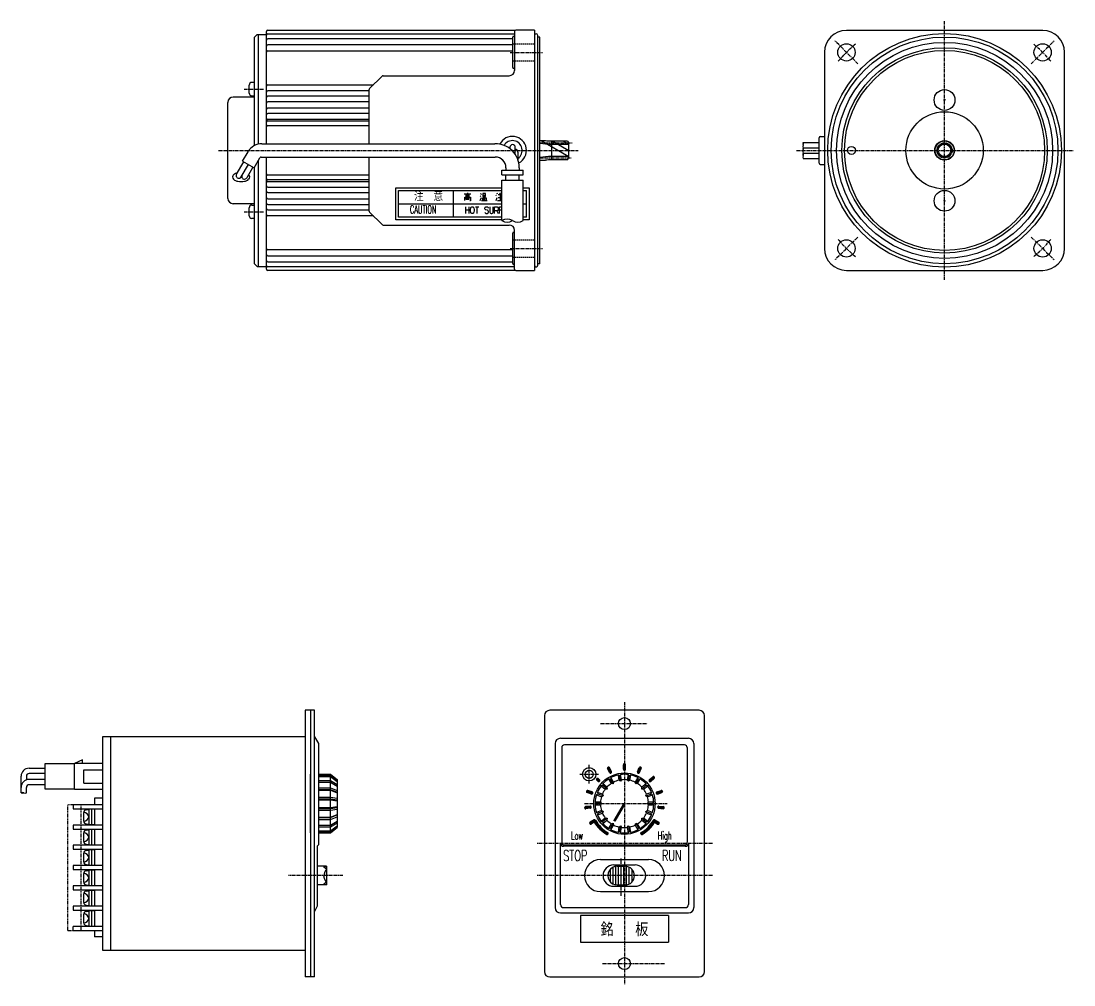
# Model space of a CAD drawing. Extents: x 10 to 626, y 10 to 505.
# Drawn here: x 230.9 to 625.6, y 144 to 505.5 of the extents above; entities that cross this region are included whole.
import ezdxf
from ezdxf.enums import TextEntityAlignment as Align

# ---------------------------------------------------------------- set-up
doc = ezdxf.new("R2010")
doc.units = 0
for name, pattern in [('CENTER', [2, 1.25, -0.25, 0.25, -0.25]), ('DASHED', [0.75, 0.5, -0.25]), ('PHANTOM', [2.5, 1.25, -0.25, 0.25, -0.25, 0.25, -0.25])]:
    doc.linetypes.add(name, pattern=pattern)
doc.layers.get('0').update_dxf_attribs({"linetype": 'CONTINUOUS'})
doc.layers.add('CENTER', color=1, linetype='CENTER')
doc.styles.get("Standard").update_dxf_attribs({"font": 'txt.shx', "bigfont": 'bigfont.shx'})

msp = doc.modelspace()

# ---------------------------------------------------------------- linework, layer by layer
at = {"color": 7, "linetype": 'CONTINUOUS'}
for p, q in [((322.92, 459.46), (322.92, 501.54)), ((323.42, 502.04), (416.28, 502.04)), ((415.92, 501.56), (415.92, 486.96)), ((423.42, 502.06), (416.42, 502.06)), ((423.42, 502.06), (423.42, 411.86)), ((613.91, 501.96), (540.31, 501.96)), ((319.42, 500.46), (318.42, 499.46)), ((318.42, 458.78), (318.42, 499.46)), ((319.42, 500.46), (322.92, 500.46)), ((319.92, 459.33), (319.92, 500.46)), ((323.42, 500.61), (415.92, 500.61)), ((415.22, 498.8), (323.42, 498.8)), ((415.22, 488.03), (415.22, 499.43)), ((415.92, 499.73), (415.52, 499.73)), ((424.62, 413.86), (424.62, 500.06)), ((425.42, 499.46), (424.62, 499.46)), ((425.42, 414.46), (425.42, 499.46)), ((415.22, 496.54), (323.42, 496.54)), ((323.42, 494.32), (415.22, 494.32)), ((532.11, 493.76), (532.11, 420.16)), ((622.11, 420.16), (622.11, 493.76)), ((415.92, 487.73), (415.52, 487.73)), ((318.42, 482.46), (317.42, 482.46)), ((323.42, 481.55), (363.01, 481.55)), ((366.28, 484.82), (361.57, 480.11)), ((366.63, 484.96), (413.92, 484.96)), ((316.42, 478.46), (316.42, 481.46)), ((361.42, 479.28), (323.42, 479.28)), ((361.42, 459.46), (361.42, 479.76)), ((308.42, 438.96), (308.42, 474.96)), ((318.42, 476.96), (310.42, 476.96)), ((317.42, 477.46), (318.42, 477.46)), ((361.42, 477.25), (323.42, 477.25)), ((361.42, 475.13), (323.42, 475.13)), ((361.42, 472.74), (323.42, 472.74)), ((361.42, 470.78), (323.42, 470.78)), ((323.42, 468.71), (361.42, 468.71)), ((323.42, 468.05), (361.42, 468.05)), ((323.42, 466.29), (361.42, 466.29)), ((530.61, 462.21), (532.11, 462.21)), ((321.2, 459.46), (408.58, 459.46)), ((414.17, 458.13), (414.17, 457.59)), ((416.17, 455.44), (416.17, 458.13)), ((425.42, 460.64), (427.52, 460.64)), ((429.72, 460.54), (435.72, 460.54)), ((429.72, 460.54), (429.72, 453.39)), ((435.72, 460.54), (435.72, 460.54)), ((435.72, 460.54), (436.22, 459.67)), ((436.22, 454.26), (436.22, 459.67)), ((524.11, 459.96), (530.11, 459.96)), ((524.11, 457.96), (530.11, 457.96)), ((530.11, 452.21), (530.11, 461.71)), ((313.97, 452.94), (316, 456.46)), ((318.3, 450.44), (320.48, 454.22)), ((320.91, 454.47), (408.67, 454.47)), ((322.92, 412.39), (322.92, 454.47)), ((361.42, 434.17), (361.42, 454.47)), ((417.17, 456.34), (417.17, 453.42)), ((435.72, 453.39), (436.22, 454.26)), ((524.11, 455.96), (530.11, 455.96)), ((524.11, 453.96), (530.11, 453.96)), ((311.68, 447.98), (314.4, 452.69)), ((313.41, 446.98), (316.13, 451.69)), ((313.97, 452.94), (318.3, 450.44)), ((317.86, 450.69), (315.54, 446.66)), ((318.42, 414.46), (318.42, 450.66)), ((319.92, 413.46), (319.92, 453.26)), ((412.67, 450.47), (412.67, 449.58)), ((417.67, 450.46), (417.67, 449.58)), ((425.42, 453.29), (427.52, 453.29)), ((435.72, 453.39), (429.72, 453.39)), ((530.61, 451.71), (532.11, 451.71)), ((361.42, 447.64), (323.42, 447.64)), ((411.17, 447.74), (411.17, 449.58)), ((411.17, 449.58), (419.17, 449.58)), ((411.17, 447.74), (419.17, 447.74)), ((412.67, 445.74), (412.67, 447.74)), ((417.67, 445.74), (417.67, 447.74)), ((419.17, 447.74), (419.17, 449.58)), ((361.42, 445.88), (323.42, 445.88)), ((361.42, 445.21), (323.42, 445.21)), ((323.42, 443.15), (361.42, 443.15)), ((371.42, 442.96), (411.17, 442.96)), ((371.42, 430.96), (371.42, 442.96)), ((411.17, 445.74), (419.17, 445.74)), ((411.17, 430.62), (411.17, 445.74)), ((419.17, 430.62), (419.17, 445.74)), ((419.17, 442.96), (421.42, 442.96)), ((421.42, 442.96), (421.42, 430.96)), ((323.42, 441.19), (361.42, 441.19)), ((323.42, 438.8), (361.42, 438.8)), ((372.42, 441.96), (411.17, 441.96)), ((372.42, 431.96), (372.42, 441.96)), ((419.17, 441.96), (420.42, 441.96)), ((420.42, 431.96), (420.42, 441.96)), ((318.42, 436.96), (310.42, 436.96)), ((316.42, 432.46), (316.42, 435.46)), ((317.42, 436.46), (318.42, 436.46)), ((323.42, 436.68), (361.42, 436.68)), ((323.42, 434.65), (361.42, 434.65)), ((318.42, 431.46), (317.42, 431.46)), ((363.01, 432.38), (323.42, 432.38)), ((361.57, 433.82), (366.28, 429.11)), ((411.17, 430.96), (371.42, 430.96)), ((411.17, 431.96), (372.42, 431.96)), ((420.42, 431.96), (419.17, 431.96)), ((421.42, 430.96), (419.17, 430.96)), ((366.63, 428.96), (413.92, 428.96)), ((415.92, 412.36), (415.92, 426.96)), ((415.22, 414.5), (415.22, 425.9)), ((415.92, 426.2), (415.52, 426.2)), ((415.22, 419.61), (323.42, 419.61)), ((318.42, 414.46), (319.42, 413.46)), ((323.42, 417.39), (415.22, 417.39)), ((323.42, 415.13), (415.22, 415.13)), ((425.42, 414.46), (424.62, 414.46)), ((319.42, 413.46), (322.92, 413.46)), ((415.92, 413.32), (323.42, 413.32)), ((416.28, 411.89), (323.42, 411.89)), ((415.92, 414.2), (415.52, 414.2)), ((416.42, 411.86), (423.42, 411.86)), ((540.31, 411.96), (613.91, 411.96)), ((337.42, 246.96), (337.42, 146.96)), ((340.92, 246.96), (337.42, 246.96)), ((339.42, 246.96), (339.42, 146.96)), ((340.92, 146.96), (340.92, 246.96)), ((427.11, 244.96), (427.11, 148.96)), ((485.11, 246.96), (429.11, 246.96)), ((487.11, 148.96), (487.11, 244.96)), ((261.42, 236.96), (261.42, 156.96)), ((337.42, 236.96), (261.42, 236.96)), ((264.42, 236.96), (264.42, 156.96)), ((340.92, 236.96), (342.42, 234.46)), ((342.42, 234.46), (342.42, 196.46)), ((431.11, 234.46), (431.11, 172.96)), ((433.11, 236.46), (481.11, 236.46)), ((433.61, 232.96), (433.61, 197.46)), ((479.61, 233.96), (434.61, 233.96)), ((480.61, 232.96), (480.61, 197.46)), ((483.11, 234.46), (483.11, 172.96)), ((233.92, 225.26), (239.92, 225.26)), ((239.92, 217.36), (239.92, 226.96)), ((239.92, 226.96), (250.92, 226.96)), ((253.92, 228.36), (250.92, 226.96)), ((250.92, 217.36), (250.92, 226.96)), ((261.42, 226.96), (250.92, 226.96)), ((253.92, 226.96), (253.92, 228.36)), ((450.78, 225.21), (451.26, 225.69)), ((451.49, 223.59), (450.8, 225.14)), ((450.91, 224.91), (451.51, 225.51)), ((451.04, 224.61), (451.64, 225.22)), ((452.23, 223.91), (451.53, 225.47)), ((456.71, 226.63), (457.35, 226.88)), ((456.71, 226.31), (457.51, 226.62)), ((456.71, 224.86), (456.71, 226.56)), ((456.71, 225.99), (457.51, 226.3)), ((456.71, 225.67), (457.51, 225.98)), ((456.71, 225.35), (457.51, 225.65)), ((456.71, 225.03), (457.51, 225.33)), ((456.74, 224.72), (457.51, 225.01)), ((457.51, 224.86), (457.51, 226.56)), ((461.99, 223.91), (462.68, 225.47)), ((462.58, 225.23), (463.43, 225.19)), ((462.71, 225.53), (463.4, 225.49)), ((462.72, 223.59), (463.41, 225.14)), ((230.92, 215.97), (230.92, 222.26)), ((232.92, 222.26), (232.92, 220.89)), ((239.92, 223.26), (233.92, 223.26)), ((239.92, 221.06), (233.92, 221.06)), ((254.42, 219.66), (254.42, 224.66)), ((254.42, 224.66), (261.42, 224.66)), ((339.42, 200.96), (339.42, 222.96)), ((342.42, 222.96), (346.92, 222.96)), ((342.42, 222.46), (346.92, 222.46)), ((342.42, 222.12), (346.92, 222.12)), ((346.92, 200.96), (346.92, 222.96)), ((346.92, 222.96), (349.42, 220.96)), ((346.92, 222.46), (349.42, 220.58)), ((346.92, 222.12), (349.42, 220.24)), ((446.6, 221.04), (447.02, 221.46)), ((446.74, 220.76), (447.31, 221.32)), ((446.97, 220.56), (447.53, 221.12)), ((447.27, 221.36), (447.79, 220.89)), ((451.17, 224.32), (451.77, 224.93)), ((451.86, 221.06), (451.18, 221.23)), ((451.18, 221.23), (452.18, 219.5)), ((451.3, 224.03), (451.9, 224.63)), ((451.43, 223.73), (452.04, 224.34)), ((451.58, 223.46), (452.17, 224.05)), ((452.05, 221.73), (451.86, 221.06)), ((452.86, 219.33), (451.86, 221.06)), ((451.9, 223.35), (452.26, 223.71)), ((453.05, 220), (452.05, 221.73)), ((455.28, 222.31), (454.71, 222.7)), ((454.71, 222.7), (455.05, 220.73)), ((455.69, 222.87), (455.28, 222.31)), ((455.63, 220.34), (455.28, 222.31)), ((456.04, 220.9), (455.69, 222.87)), ((456.98, 224.49), (457.45, 224.67)), ((458.52, 222.87), (458.17, 220.9)), ((458.93, 222.31), (458.52, 222.87)), ((458.58, 220.34), (458.93, 222.31)), ((459.51, 222.7), (458.93, 222.31)), ((459.16, 220.73), (459.51, 222.7)), ((462.17, 221.73), (461.17, 220)), ((461.36, 219.33), (462.36, 221.06)), ((461.95, 223.76), (462.78, 223.72)), ((462.03, 219.5), (463.03, 221.23)), ((462.05, 224.06), (462.91, 224.01)), ((462.08, 223.46), (462.59, 223.43)), ((462.36, 221.06), (462.17, 221.73)), ((462.18, 224.35), (463.04, 224.31)), ((462.31, 224.65), (463.17, 224.6)), ((463.03, 221.23), (462.36, 221.06)), ((462.45, 224.94), (463.3, 224.89)), ((466.43, 220.89), (467.69, 222.03)), ((466.78, 221.22), (467.55, 220.83)), ((466.96, 220.3), (468.22, 221.44)), ((467.02, 221.43), (467.79, 221.04)), ((467.26, 221.65), (468.02, 221.26)), ((467.5, 221.86), (468.26, 221.47)), ((467.75, 222.07), (468.36, 221.76)), ((232.92, 215.97), (232.92, 218.06)), ((239.92, 219.06), (233.92, 219.06)), ((250.92, 217.36), (239.92, 217.36)), ((250.92, 217.36), (261.42, 217.36)), ((254.42, 219.66), (261.42, 219.66)), ((342.42, 220.7), (346.92, 220.7)), ((342.42, 220.06), (346.92, 220.06)), ((342.42, 217.89), (346.92, 217.89)), ((342.42, 217.21), (346.92, 217.21)), ((346.92, 220.7), (349.42, 219.17)), ((346.92, 220.06), (349.42, 218.53)), ((346.92, 217.89), (349.42, 216.89)), ((346.92, 217.21), (349.42, 216.21)), ((349.42, 220.96), (349.42, 202.96)), ((446.73, 220.77), (447.25, 220.3)), ((447.19, 220.36), (447.76, 220.92)), ((447.46, 220.2), (447.91, 220.66)), ((449.06, 218.71), (448.37, 218.65)), ((448.37, 218.65), (449.9, 217.36)), ((450.54, 218.12), (449.01, 219.41)), ((449.01, 219.41), (449.06, 218.71)), ((450.6, 217.43), (449.06, 218.71)), ((450.6, 217.43), (449.9, 217.36)), ((450.54, 218.12), (450.6, 217.43)), ((452.86, 219.33), (452.18, 219.5)), ((453.05, 220), (452.86, 219.33)), ((455.63, 220.34), (455.05, 220.73)), ((456.04, 220.9), (455.63, 220.34)), ((458.58, 220.34), (458.17, 220.9)), ((459.16, 220.73), (458.58, 220.34)), ((461.36, 219.33), (461.17, 220)), ((462.03, 219.5), (461.36, 219.33)), ((463.62, 217.43), (465.15, 218.71)), ((463.62, 217.43), (463.67, 218.12)), ((464.31, 217.36), (463.62, 217.43)), ((465.2, 219.41), (463.67, 218.12)), ((464.31, 217.36), (465.85, 218.65)), ((465.15, 218.71), (465.2, 219.41)), ((465.85, 218.65), (465.15, 218.71)), ((466.33, 220.77), (467.07, 220.4)), ((466.33, 220.44), (466.78, 220.21)), ((466.54, 221), (467.31, 220.61)), ((261.42, 213.96), (258.42, 213.96)), ((258.42, 213.96), (258.42, 211.57)), ((342.42, 217.03), (346.92, 217.03)), ((342.42, 214.37), (346.92, 214.37)), ((342.42, 213.79), (346.92, 213.79)), ((342.42, 213.38), (346.92, 213.38)), ((346.92, 217.03), (349.42, 216.02)), ((346.92, 214.37), (349.42, 214.02)), ((346.92, 213.79), (349.42, 213.44)), ((346.92, 213.38), (349.42, 213.03)), ((443.03, 216.12), (443, 216.81)), ((444.71, 215.57), (443.1, 216.1)), ((443.34, 216.02), (443.29, 216.87)), ((444.96, 216.33), (443.35, 216.86)), ((443.65, 215.92), (443.6, 216.77)), ((443.95, 215.82), (443.91, 216.67)), ((444.26, 215.72), (444.21, 216.58)), ((444.56, 215.62), (444.52, 216.48)), ((444.87, 215.55), (444.82, 216.38)), ((445.16, 215.71), (445.13, 216.22)), ((447.24, 215.56), (446.61, 215.25)), ((446.61, 215.25), (448.49, 214.57)), ((448.83, 215.51), (446.95, 216.19)), ((446.95, 216.19), (447.24, 215.56)), ((449.12, 214.87), (447.24, 215.56)), ((449.12, 214.87), (448.49, 214.57)), ((448.83, 215.51), (449.12, 214.87)), ((465.09, 214.87), (466.97, 215.56)), ((465.09, 214.87), (465.38, 215.51)), ((465.72, 214.57), (465.09, 214.87)), ((467.26, 216.19), (465.38, 215.51)), ((465.72, 214.57), (467.6, 215.25)), ((466.97, 215.56), (467.26, 216.19)), ((467.6, 215.25), (466.97, 215.56)), ((468.98, 215.96), (469.3, 215.56)), ((469.12, 216.26), (469.64, 215.62)), ((469.25, 216.33), (470.87, 216.86)), ((469.4, 216.38), (469.94, 215.72)), ((469.5, 215.57), (471.12, 216.1)), ((469.71, 216.48), (470.25, 215.81)), ((470.02, 216.58), (470.55, 215.91)), ((470.32, 216.68), (470.86, 216.01)), ((470.63, 216.78), (471.17, 216.11)), ((470.94, 216.87), (471.37, 216.34)), ((250.42, 211.57), (250.42, 210.07)), ((261.42, 211.57), (250.42, 211.57)), ((250.42, 210.07), (261.42, 210.07)), ((255.34, 209.67), (256.42, 209.76)), ((258.42, 209.87), (256.42, 209.87)), ((256.42, 204.15), (256.42, 209.87)), ((257.42, 204.15), (257.42, 209.87)), ((258.42, 210.07), (258.42, 203.95)), ((342.42, 210.55), (346.92, 210.55)), ((342.42, 210.14), (346.92, 210.14)), ((342.42, 209.56), (346.92, 209.56)), ((346.92, 210.55), (349.42, 210.9)), ((346.92, 210.14), (349.42, 210.49)), ((346.92, 209.56), (349.42, 209.91)), ((442.56, 210.04), (442.25, 210.65)), ((442.88, 210.07), (442.49, 210.83)), ((444.24, 211.01), (442.54, 210.84)), ((444.32, 210.22), (442.63, 210.04)), ((443.2, 210.1), (442.81, 210.86)), ((443.52, 210.13), (443.13, 210.9)), ((443.84, 210.17), (443.45, 210.93)), ((444.16, 210.2), (443.77, 210.97)), ((444.47, 210.26), (444.09, 211)), ((444.67, 210.53), (444.44, 210.98)), ((448.12, 212.46), (446.12, 212.46)), ((446.12, 212.46), (446.61, 211.96)), ((446.61, 211.96), (446.12, 211.46)), ((446.12, 211.46), (448.12, 211.46)), ((448.61, 211.96), (446.61, 211.96)), ((448.49, 209.36), (446.61, 208.68)), ((448.12, 212.46), (448.61, 211.96)), ((448.61, 211.96), (448.12, 211.46)), ((448.49, 209.36), (449.12, 209.06)), ((456.64, 211.66), (453.14, 205.59)), ((453.57, 205.34), (457.07, 211.41)), ((457.07, 211.41), (456.64, 211.66)), ((465.09, 209.06), (465.72, 209.36)), ((465.61, 211.96), (466.09, 212.46)), ((465.61, 211.96), (467.61, 211.96)), ((466.09, 211.46), (465.61, 211.96)), ((467.6, 208.68), (465.72, 209.36)), ((468.1, 212.46), (466.09, 212.46)), ((466.09, 211.46), (468.1, 211.46)), ((467.61, 211.96), (468.1, 212.46)), ((468.1, 211.46), (467.61, 211.96)), ((469.57, 210.78), (469.71, 210.29)), ((469.83, 211), (470.04, 210.2)), ((469.89, 210.22), (471.59, 210.04)), ((469.98, 211.01), (471.67, 210.84)), ((470.14, 211), (470.36, 210.17)), ((470.46, 210.96), (470.68, 210.14)), ((470.78, 210.93), (471, 210.1)), ((471.1, 210.9), (471.32, 210.07)), ((471.42, 210.86), (471.64, 210.04)), ((471.74, 210.82), (471.91, 210.16)), ((254.42, 205.36), (254.42, 208.67)), ((342.42, 206.9), (346.92, 206.9)), ((342.42, 206.71), (346.92, 206.71)), ((342.42, 206.04), (346.92, 206.04)), ((346.92, 206.9), (349.42, 207.9)), ((346.92, 206.71), (349.42, 207.71)), ((346.92, 206.04), (349.42, 207.04)), ((346.92, 203.87), (349.42, 205.4)), ((444.14, 204.43), (445.34, 205.63)), ((445.74, 205.86), (444.26, 205.01)), ((444.4, 204.27), (446.03, 205.9)), ((445.16, 204.61), (446.28, 205.72)), ((445.86, 204.88), (446.44, 205.46)), ((446.61, 208.68), (447.24, 208.37)), ((446.95, 207.74), (448.83, 208.42)), ((447.24, 208.37), (446.95, 207.74)), ((449.12, 209.06), (447.24, 208.37)), ((449.9, 206.57), (448.37, 205.28)), ((448.37, 205.28), (449.06, 205.22)), ((449.12, 209.06), (448.83, 208.42)), ((449.01, 204.52), (450.54, 205.81)), ((450.6, 206.5), (449.06, 205.22)), ((449.9, 206.57), (450.6, 206.5)), ((450.6, 206.5), (450.54, 205.81)), ((453.57, 205.34), (453.14, 205.59)), ((463.62, 206.5), (464.31, 206.57)), ((463.62, 206.5), (465.15, 205.22)), ((463.67, 205.81), (463.62, 206.5)), ((463.67, 205.81), (465.2, 204.52)), ((465.85, 205.28), (464.31, 206.57)), ((465.09, 209.06), (466.97, 208.37)), ((465.38, 208.42), (465.09, 209.06)), ((465.15, 205.22), (465.85, 205.28)), ((465.38, 208.42), (467.26, 207.74)), ((466.97, 208.37), (467.6, 208.68)), ((467.26, 207.74), (466.97, 208.37)), ((468.36, 204.88), (467.78, 205.46)), ((469.05, 204.61), (467.94, 205.72)), ((469.81, 204.27), (468.18, 205.9)), ((468.48, 205.86), (469.95, 205.01)), ((470.08, 204.43), (468.87, 205.63)), ((261.42, 203.95), (250.42, 203.95)), ((250.42, 203.95), (250.42, 202.45)), ((250.42, 202.45), (261.42, 202.45)), ((255.34, 204.36), (256.42, 204.26)), ((255.34, 202.05), (256.42, 202.14)), ((256.42, 204.15), (258.42, 204.15)), ((258.42, 202.25), (256.42, 202.25)), ((256.42, 196.53), (256.42, 202.25)), ((257.42, 196.53), (257.42, 202.25)), ((258.42, 202.45), (258.42, 196.33)), ((342.42, 203.87), (346.92, 203.87)), ((342.42, 203.23), (346.92, 203.23)), ((342.42, 201.81), (346.92, 201.81)), ((342.42, 201.47), (346.92, 201.47)), ((346.92, 203.23), (349.42, 204.76)), ((346.92, 201.81), (349.42, 203.69)), ((346.92, 201.47), (349.42, 203.35)), ((346.92, 200.96), (349.42, 202.96)), ((444.09, 204.81), (444.34, 205.05)), ((445.79, 204.97), (444.66, 204.32)), ((446.02, 204.62), (446.6, 205.2)), ((446.19, 204.36), (446.77, 204.94)), ((446.37, 204.12), (446.94, 204.69)), ((446.55, 203.87), (447.12, 204.45)), ((446.74, 203.64), (447.31, 204.21)), ((446.93, 203.4), (447.5, 203.97)), ((447.13, 203.18), (447.69, 203.74)), ((447.33, 202.95), (447.89, 203.52)), ((447.53, 202.73), (448.1, 203.3)), ((447.74, 202.52), (448.31, 203.09)), ((447.96, 202.31), (448.52, 202.88)), ((448.18, 202.11), (448.75, 202.67)), ((448.4, 201.91), (448.97, 202.48)), ((448.63, 201.71), (449.2, 202.28)), ((448.87, 201.52), (449.44, 202.09)), ((449.06, 205.22), (449.01, 204.52)), ((449.11, 201.34), (449.68, 201.91)), ((449.35, 201.16), (449.93, 201.73)), ((449.6, 200.99), (450.18, 201.56)), ((449.86, 200.82), (450.44, 201.39)), ((452.18, 204.43), (451.18, 202.7)), ((451.18, 202.7), (451.86, 202.87)), ((452.86, 204.6), (451.86, 202.87)), ((451.86, 202.87), (452.05, 202.2)), ((452.05, 202.2), (453.05, 203.93)), ((452.18, 204.43), (452.86, 204.6)), ((452.86, 204.6), (453.05, 203.93)), ((455.05, 203.2), (454.71, 201.23)), ((454.71, 201.23), (455.28, 201.62)), ((455.05, 203.2), (455.63, 203.59)), ((455.63, 203.59), (455.28, 201.62)), ((455.28, 201.62), (455.69, 201.06)), ((455.63, 203.59), (456.04, 203.03)), ((455.69, 201.06), (456.04, 203.03)), ((458.17, 203.03), (458.58, 203.59)), ((458.17, 203.03), (458.52, 201.06)), ((458.52, 201.06), (458.93, 201.62)), ((458.58, 203.59), (458.93, 201.62)), ((458.58, 203.59), (459.16, 203.2)), ((458.93, 201.62), (459.51, 201.23)), ((459.51, 201.23), (459.16, 203.2)), ((461.17, 203.93), (461.36, 204.6)), ((461.17, 203.93), (462.17, 202.2)), ((461.36, 204.6), (462.36, 202.87)), ((461.36, 204.6), (462.03, 204.43)), ((463.03, 202.7), (462.03, 204.43)), ((462.17, 202.2), (462.36, 202.87)), ((462.36, 202.87), (463.03, 202.7)), ((464.36, 200.82), (463.78, 201.39)), ((464.61, 200.99), (464.04, 201.56)), ((464.86, 201.16), (464.29, 201.73)), ((465.11, 201.34), (464.53, 201.91)), ((465.34, 201.52), (464.77, 202.09)), ((465.58, 201.71), (465.01, 202.28)), ((465.2, 204.52), (465.15, 205.22)), ((465.81, 201.91), (465.24, 202.48)), ((466.03, 202.11), (465.47, 202.67)), ((466.25, 202.31), (465.69, 202.88)), ((466.47, 202.52), (465.9, 203.09)), ((466.68, 202.73), (466.11, 203.3)), ((466.89, 202.95), (466.32, 203.52)), ((467.09, 203.18), (466.52, 203.74)), ((467.28, 203.4), (466.72, 203.97)), ((467.48, 203.64), (466.91, 204.21)), ((467.66, 203.87), (467.09, 204.45)), ((467.84, 204.12), (467.27, 204.69)), ((468.02, 204.36), (467.44, 204.94)), ((468.19, 204.62), (467.61, 205.2)), ((468.42, 204.97), (469.55, 204.32)), ((470.12, 204.81), (469.88, 205.05)), ((254.42, 197.74), (254.42, 201.05)), ((261.42, 198.96), (261.42, 196.96)), ((342.42, 200.96), (346.92, 200.96)), ((450.12, 200.65), (450.7, 201.23)), ((450.38, 200.49), (450.95, 201.06)), ((450.71, 200.4), (451.05, 200.74)), ((463.5, 200.4), (463.16, 200.74)), ((463.83, 200.49), (463.26, 201.06)), ((464.1, 200.65), (463.51, 201.23)), ((261.42, 196.33), (250.42, 196.33)), ((250.42, 196.33), (250.42, 194.83)), ((250.42, 194.83), (261.42, 194.83)), ((254.42, 190.12), (254.42, 193.43)), ((255.34, 196.74), (256.42, 196.65)), ((255.34, 194.43), (256.42, 194.52)), ((256.42, 196.53), (258.42, 196.53)), ((258.42, 194.63), (256.42, 194.63)), ((256.42, 188.91), (256.42, 194.63)), ((257.42, 188.91), (257.42, 194.63)), ((258.42, 194.83), (258.42, 188.71)), ((342.42, 196.46), (341.92, 195.96)), ((341.92, 195.96), (341.92, 173.46)), ((433.11, 174.17), (433.11, 197.16)), ((479.91, 195.96), (434.31, 195.96)), ((434.61, 196.46), (479.61, 196.46)), ((481.11, 197.16), (481.11, 174.16)), ((448.11, 190.96), (466.11, 190.96)), ((261.42, 188.71), (250.42, 188.71)), ((250.42, 188.71), (250.42, 187.21)), ((250.42, 187.21), (261.42, 187.21)), ((254.42, 182.5), (254.42, 185.81)), ((255.34, 189.12), (256.42, 189.02)), ((255.34, 186.81), (256.42, 186.9)), ((256.42, 188.91), (258.42, 188.91)), ((258.42, 187.01), (256.42, 187.01)), ((256.42, 181.29), (256.42, 187.01)), ((257.42, 181.29), (257.42, 187.01)), ((258.42, 187.21), (258.42, 181.09)), ((345.42, 188.46), (341.92, 188.46)), ((344.42, 188.13), (345.42, 188.46)), ((345.42, 187.41), (344.42, 188.13)), ((345.42, 188.46), (345.42, 181.46)), ((451.86, 182.52), (451.86, 187.41)), ((452.86, 181.8), (452.86, 188.13)), ((453.11, 188.96), (461.11, 188.96)), ((453.86, 181.5), (453.86, 188.43)), ((454.36, 188.46), (457.36, 188.46)), ((454.86, 181.46), (454.86, 188.46)), ((455.86, 181.46), (455.86, 188.46)), ((456.86, 181.46), (456.86, 188.46)), ((457.86, 181.5), (457.86, 188.43)), ((458.86, 181.8), (458.86, 188.13)), ((459.86, 187.41), (459.86, 182.52)), ((345.42, 182.52), (344.42, 181.8)), ((344.42, 181.8), (345.42, 181.46)), ((261.42, 181.09), (250.42, 181.09)), ((250.42, 181.09), (250.42, 179.59)), ((250.42, 179.59), (261.42, 179.59)), ((254.42, 174.88), (254.42, 178.19)), ((255.34, 181.5), (256.42, 181.4)), ((255.34, 179.19), (256.42, 179.28)), ((256.42, 181.29), (258.42, 181.29)), ((258.42, 179.4), (256.42, 179.4)), ((256.42, 173.67), (256.42, 179.4)), ((257.42, 173.67), (257.42, 179.4)), ((258.42, 179.59), (258.42, 173.47)), ((345.42, 181.46), (341.92, 181.46)), ((448.11, 178.96), (466.11, 178.96)), ((453.11, 180.96), (461.11, 180.96)), ((454.36, 181.46), (457.36, 181.46)), ((255.34, 173.88), (256.42, 173.78)), ((256.42, 173.67), (258.42, 173.67)), ((250.42, 173.47), (250.42, 171.97)), ((261.42, 173.47), (250.42, 173.47)), ((250.42, 171.97), (261.42, 171.97)), ((254.42, 167.26), (254.42, 170.57)), ((255.34, 171.57), (256.42, 171.66)), ((258.42, 171.77), (256.42, 171.77)), ((256.42, 166.05), (256.42, 171.77)), ((257.42, 166.05), (257.42, 171.77)), ((258.42, 171.97), (258.42, 165.85)), ((341.92, 173.46), (340.92, 171.46)), ((433.11, 170.96), (481.11, 170.96)), ((434.31, 172.96), (479.91, 172.96)), ((440.61, 169.96), (440.61, 159.96)), ((473.61, 169.96), (440.61, 169.96)), ((473.61, 169.96), (473.61, 159.96)), ((250.42, 164.35), (250.42, 165.85)), ((261.42, 165.85), (250.42, 165.85)), ((255.34, 166.26), (256.42, 166.17)), ((256.42, 166.05), (258.42, 166.05)), ((250.42, 164.35), (261.42, 164.35)), ((258.42, 164.35), (258.42, 161.96)), ((261.42, 161.96), (258.42, 161.96)), ((440.61, 159.96), (473.61, 159.96)), ((261.42, 156.96), (337.42, 156.96)), ((340.92, 146.96), (337.42, 146.96)), ((429.11, 146.96), (485.11, 146.96))]:
    msp.add_line(p, q, dxfattribs=at)
at = {"color": 3, "linetype": 'DASHED'}
for p, q in [((415.22, 496.98), (423.42, 496.98)), ((415.22, 490.49), (423.42, 490.49)), ((415.22, 423.45), (423.42, 423.45)), ((415.22, 416.95), (423.42, 416.95))]:
    msp.add_line(p, q, dxfattribs=at)
at = {"color": 3, "linetype": 'CONTINUOUS'}
for p, q in [((425.86, 460.64), (436.22, 454.66)), ((429.72, 459.3), (436.22, 459.3)), ((430.03, 460.54), (436.22, 456.96)), ((434.03, 460.54), (436.22, 459.27)), ((436.22, 454.63), (429.72, 454.63)), ((392.92, 441.96), (392.92, 441.76)), ((392.92, 441.76), (392.92, 431.96)), ((397.05, 440.65), (398.3, 440.65)), ((397.22, 438.11), (397.22, 439.43)), ((397.22, 439.43), (399.38, 439.43)), ((397.72, 439.71), (397.72, 440.27)), ((397.72, 440.27), (398.8, 440.27)), ((398.8, 439.71), (397.72, 439.71)), ((397.8, 438.58), (397.8, 439.05)), ((397.8, 439.05), (398.72, 439.05)), ((398.72, 438.58), (397.8, 438.58)), ((398.3, 441.02), (398.3, 440.65)), ((398.3, 440.65), (399.55, 440.65)), ((398.72, 439.05), (398.72, 438.58)), ((398.8, 440.27), (398.8, 439.71)), ((399.38, 439.43), (399.38, 438.02)), ((403.3, 439.61), (402.97, 439.9)), ((403.05, 438.11), (403.47, 439.24)), ((403.47, 440.46), (403.13, 440.74)), ((403.55, 438.11), (403.97, 438.11)), ((403.97, 438.11), (403.97, 439.15)), ((403.97, 439.15), (404.38, 439.15)), ((403.97, 438.11), (404.38, 438.11)), ((404.05, 440.74), (404.05, 440.18)), ((405.05, 440.74), (404.05, 440.74)), ((404.05, 440.18), (405.05, 440.18)), ((404.05, 440.18), (404.05, 439.61)), ((404.05, 439.61), (405.05, 439.61)), ((404.38, 439.15), (404.38, 438.11)), ((404.38, 439.15), (405.22, 439.15)), ((404.38, 438.11), (405.63, 438.11)), ((404.8, 438.11), (404.8, 439.15)), ((405.05, 440.18), (405.05, 440.74)), ((405.05, 439.61), (405.05, 440.18)), ((405.22, 439.15), (405.22, 438.11)), ((409.13, 439.9), (408.97, 440.18)), ((409.05, 438.21), (409.38, 439.33)), ((409.22, 441.02), (409.38, 440.65)), ((409.55, 438.21), (410.47, 438.21)), ((410.47, 440.27), (409.72, 440.27)), ((409.8, 439.24), (411.17, 439.24)), ((410.22, 441.02), (410.63, 440.46)), ((410.47, 440.27), (410.47, 438.21)), ((411.17, 440.27), (410.47, 440.27)), ((410.47, 438.21), (411.17, 438.21)), ((372.42, 436.96), (411.17, 436.96)), ((397.62, 434.62), (397.62, 435.75)), ((397.62, 433.31), (397.62, 434.62)), ((397.62, 434.62), (398.92, 434.62)), ((398.92, 434.62), (398.92, 435.75)), ((398.92, 433.31), (398.92, 434.62)), ((399.38, 438.02), (399.13, 438.02)), ((399.42, 434.81), (399.47, 435.28)), ((399.42, 434.25), (399.42, 434.81)), ((399.47, 433.78), (399.42, 434.25)), ((399.47, 435.28), (399.57, 435.56)), ((399.57, 435.56), (399.67, 435.65)), ((399.67, 435.65), (399.92, 435.75)), ((399.92, 435.75), (400.22, 435.75)), ((400.22, 435.75), (400.47, 435.65)), ((400.47, 435.65), (400.57, 435.56)), ((400.57, 435.56), (400.67, 435.28)), ((400.67, 435.28), (400.72, 434.81)), ((400.72, 434.25), (400.67, 433.78)), ((400.72, 434.81), (400.72, 434.25)), ((401.22, 435.75), (401.87, 435.75)), ((401.87, 433.31), (401.87, 435.75)), ((401.87, 435.75), (402.52, 435.75)), ((404.82, 435.28), (404.87, 435.56)), ((404.82, 435.09), (404.82, 435.28)), ((404.87, 434.81), (404.82, 435.09)), ((404.87, 435.56), (404.92, 435.65)), ((404.97, 434.72), (404.87, 434.81)), ((404.92, 435.65), (405.17, 435.75)), ((405.17, 434.62), (404.97, 434.72)), ((405.17, 435.75), (405.72, 435.75)), ((405.77, 434.53), (405.17, 434.62)), ((405.72, 435.75), (405.92, 435.65)), ((405.97, 434.43), (405.77, 434.53)), ((405.92, 435.65), (406.02, 435.56)), ((406.07, 434.34), (405.97, 434.43)), ((406.02, 435.56), (406.07, 435.28)), ((406.12, 434.06), (406.07, 434.34)), ((406.62, 435.75), (406.62, 434.25)), ((406.62, 434.25), (406.67, 433.78)), ((407.87, 433.78), (407.92, 434.25)), ((407.92, 434.25), (407.92, 435.75)), ((408.42, 433.31), (408.42, 435.75)), ((408.42, 435.75), (409.42, 435.75)), ((409.27, 434.34), (408.42, 434.34)), ((409.42, 434.34), (409.27, 434.34)), ((409.27, 434.34), (409.72, 433.31)), ((409.42, 435.75), (409.62, 435.65)), ((409.62, 434.43), (409.42, 434.34)), ((409.62, 435.65), (409.67, 435.56)), ((409.67, 434.53), (409.62, 434.43)), ((409.67, 435.56), (409.72, 435.28)), ((409.72, 434.81), (409.67, 434.53)), ((409.72, 435.28), (409.72, 434.81)), ((410.22, 435.75), (411.17, 435.75)), ((410.22, 434.62), (410.22, 435.75)), ((410.22, 433.31), (410.22, 434.62)), ((410.22, 434.62), (411.17, 434.62)), ((419.17, 436.96), (420.42, 436.96)), ((399.57, 433.5), (399.47, 433.78)), ((399.67, 433.4), (399.57, 433.5)), ((399.92, 433.31), (399.67, 433.4)), ((400.22, 433.31), (399.92, 433.31)), ((400.47, 433.4), (400.22, 433.31)), ((400.57, 433.5), (400.47, 433.4)), ((400.67, 433.78), (400.57, 433.5)), ((404.82, 433.78), (404.87, 433.5)), ((404.87, 433.5), (404.97, 433.4)), ((404.97, 433.4), (405.17, 433.31)), ((405.17, 433.31), (405.77, 433.31)), ((405.77, 433.31), (405.97, 433.4)), ((405.97, 433.4), (406.07, 433.5)), ((406.07, 433.5), (406.12, 433.78)), ((406.12, 433.78), (406.12, 434.06)), ((406.67, 433.78), (406.77, 433.5)), ((406.77, 433.5), (406.87, 433.4)), ((406.87, 433.4), (407.12, 433.31)), ((407.12, 433.31), (407.42, 433.31)), ((407.42, 433.31), (407.67, 433.4)), ((407.67, 433.4), (407.77, 433.5)), ((407.77, 433.5), (407.87, 433.78))]:
    msp.add_line(p, q, dxfattribs=at)
at = {"color": 2, "linetype": 'CONTINUOUS'}
msp.add_line((421.42, 442.96), (421.42, 430.96), dxfattribs=at)
at = {"color": 3, "linetype": 'PHANTOM'}
for p, q in [((253.42, 211.57), (248.42, 211.57)), ((248.42, 164.35), (248.42, 211.57)), ((253.42, 164.35), (253.42, 211.57)), ((248.42, 164.35), (253.42, 164.35))]:
    msp.add_line(p, q, dxfattribs=at)
at = {"color": 7, "linetype": 'CONTINUOUS'}
for points in [[(345.42, 187.41, 0.000539), (345.35, 187.31, 0.001707), (345.29, 187.21, 0.002874), (345.22, 187.11, 0.004042), (345.15, 187.01, 0.005206), (345.09, 186.9, 0.006419), (345.02, 186.79, 0.006862), (344.96, 186.68, 0.007687), (344.91, 186.57, 0.008161), (344.85, 186.45, 0.018752), (344.75, 186.21, 0.007754), (344.7, 186.08, 0.007199), (344.66, 185.95, 0.005162), (344.62, 185.81, 0.004631), (344.59, 185.68, 0.003004), (344.55, 185.54, 0.003159), (344.52, 185.39, 0.001477), (344.49, 185.25, 0.001627), (344.45, 185.11, 0.000401), (344.42, 184.96)], [(345.42, 182.52, -0.000544), (345.35, 182.62, -0.001709), (345.29, 182.72, -0.002875), (345.22, 182.82, -0.004039), (345.15, 182.92, -0.005201), (345.09, 183.03, -0.006324), (345.02, 183.14, -0.006952), (344.96, 183.25, -0.007596), (344.91, 183.36, -0.008255), (344.85, 183.47, -0.01868), (344.75, 183.72, -0.008131), (344.7, 183.85, -0.006828), (344.66, 183.98, -0.005535), (344.62, 184.12, -0.004255), (344.59, 184.25, -0.003458), (344.55, 184.39, -0.002698), (344.52, 184.54, -0.001935), (344.49, 184.68, -0.001171), (344.45, 184.82, -0.000406), (344.42, 184.96)]]:
    msp.add_lwpolyline(points, format="xyb", dxfattribs=at)
for centre, radius in [((577.11, 456.96), 43.8), ((577.11, 456.96), 42.5), ((577.11, 456.96), 40.5), ((540.34, 493.73), 3.25), ((577.11, 456.96), 38.5), ((577.11, 456.96), 37.5), ((613.88, 493.73), 3.25), ((577.11, 475.86), 3.9), ((577.11, 475.86), 0.2), ((577.11, 456.96), 14.5), ((542.21, 456.96), 1.5), ((577.11, 456.96), 3.67), ((577.11, 456.96), 3.57), ((577.11, 456.96), 2.71), ((577.11, 438.06), 3.9), ((577.11, 438.06), 0.2), ((540.34, 420.2), 3.25), ((613.88, 420.2), 3.25), ((457.11, 241.96), 2.25), ((443.91, 222.96), 2.5), ((443.91, 222.96), 1.5), ((457.11, 211.96), 11.5), ((457.11, 151.96), 2.25)]:
    msp.add_circle(centre, radius, dxfattribs=at)
at = {"color": 3, "linetype": 'CONTINUOUS'}
msp.add_circle((577.11, 456.96), 2.34, dxfattribs=at)
at = {"color": 7, "linetype": 'CONTINUOUS'}
for centre, radius, start, end in [((323.42, 501.54), 0.5, 90.0002, 180), ((416.42, 501.56), 0.5, 90, 180), ((540.31, 493.76), 8.2, 90, 180), ((613.91, 493.76), 8.2, 0, 90), ((323.42, 500.11), 0.5, 90, 179.9885), ((323.42, 498.3), 0.5, 90, 180), ((415.52, 499.43), 0.3, 90, 180), ((424.02, 500.06), 0.6, 0, 180), ((323.42, 496.04), 0.5, 90, 180), ((323.42, 493.82), 0.5, 90.0115, 180), ((413.92, 486.96), 2, 270, 0), ((415.52, 488.03), 0.3, 180, 270), ((317.42, 481.46), 1, 90, 180), ((323.42, 481.05), 0.5, 90, 180), ((366.63, 484.46), 0.5, 90, 135), ((317.42, 478.46), 1, 180, 270), ((323.42, 478.78), 0.5, 90, 180), ((361.92, 479.76), 0.5, 135, 180), ((310.42, 474.96), 2, 90, 180), ((323.42, 476.75), 0.5, 90, 180), ((323.42, 474.63), 0.5, 90, 180), ((323.42, 472.24), 0.5, 90, 180), ((323.42, 470.28), 0.5, 90, 180), ((323.42, 468.21), 0.5, 90, 180), ((323.42, 467.55), 0.5, 90, 180), ((323.42, 465.79), 0.5, 90, 180), ((415.12, 456.96), 5.25, 296.7753, 153.6633), ((530.61, 461.71), 0.5, 90, 180), ((321.2, 453.46), 6, 90, 150), ((408.67, 450.46), 9, 0, 90.561), ((415.12, 456.96), 3.65, 304.1614, 149.2267), ((415.17, 458.13), 1, 0, 180), ((429.72, 484.3), 23.76, 264.6894, 270), ((320.91, 453.97), 0.5, 90, 150), ((408.67, 450.47), 4, 0, 90), ((416.17, 456.34), 1, 0, 90), ((415.12, 456.96), 5.25, 217.9103, 232.4621), ((429.72, 429.63), 23.76, 90, 95.3106), ((530.61, 452.21), 0.5, 180, 270), ((311.39, 446.92), 1.22, 129.6027, 176.3346), ((311.36, 447.03), 1.19, 181.3642, 230.3252), ((312.41, 448.12), 2.7, 227.9419, 246.4162), ((312.36, 445.93), 2.6, 114.9941, 131.9393), ((314.13, 441.86), 7.04, 107.382, 114.0846), ((312.54, 447.48), 1, 150, 180), ((312.54, 447.48), 1, 180, 330), ((314.67, 447.16), 1, 150, 180), ((314.67, 447.16), 1, 180, 330), ((314.43, 448.12), 2.7, 293.5838, 312.0581), ((315.45, 446.92), 1.22, 3.6654, 50.3973), ((315.49, 447.03), 1.19, 309.6748, 358.6358), ((323.42, 448.14), 0.5, 180, 270), ((323.42, 446.38), 0.5, 180, 270), ((313.11, 449.65), 4.39, 246.0435, 258.1104), ((313.41, 450.94), 5.71, 257.9086, 270.1778), ((313.44, 450.94), 5.71, 269.8222, 282.0914), ((313.73, 449.65), 4.39, 281.8896, 293.9565), ((323.42, 445.71), 0.5, 180, 270), ((323.42, 443.65), 0.5, 180, 270), ((310.42, 438.96), 2, 180, 270), ((323.42, 441.69), 0.5, 180, 270), ((323.42, 439.3), 0.5, 180, 270), ((317.42, 435.46), 1, 90, 180), ((323.42, 437.18), 0.5, 180, 270), ((323.42, 435.15), 0.5, 180, 270), ((361.92, 434.17), 0.5, 180, 225), ((317.42, 432.46), 1, 180, 270), ((323.42, 432.88), 0.5, 180, 270), ((366.63, 429.46), 0.5, 225, 270), ((413.92, 426.96), 2, 0, 90), ((415.52, 425.9), 0.3, 90, 180), ((323.42, 420.11), 0.5, 180, 269.9885), ((540.31, 420.16), 8.2, 180, 270), ((613.91, 420.16), 8.2, 270, 0), ((323.42, 417.89), 0.5, 180, 270), ((323.42, 415.63), 0.5, 180, 270), ((415.52, 414.5), 0.3, 180, 270), ((323.42, 413.82), 0.5, 180.0115, 270), ((323.42, 412.39), 0.5, 180, 269.9998), ((416.42, 412.36), 0.5, 180, 270), ((424.02, 413.86), 0.6, 179.9905, 0), ((429.11, 244.96), 2, 90, 180), ((485.11, 244.96), 2, 0, 90), ((433.11, 234.46), 2, 90, 180), ((434.61, 232.96), 1, 90, 180), ((479.61, 232.96), 1, 0, 90), ((481.11, 234.46), 2, 0, 89.9971), ((233.92, 222.26), 3, 90, 180), ((451.17, 225.3), 0.4, 24.0018, 203.9959), ((457.11, 226.56), 0.4, 359.9857, 180.0143), ((463.05, 225.3), 0.4, 335.9852, 156.0172), ((233.92, 218.06), 3, 90, 180), ((233.92, 222.26), 1, 90, 180), ((447, 221.06), 0.4, 47.9894, 228.0096), ((457.11, 211.96), 11, 122.6045, 137.3944), ((451.86, 223.75), 0.4, 204.0148, 23.9887), ((457.11, 211.96), 11, 102.6049, 117.3941), ((457.11, 211.96), 11, 82.6045, 97.394), ((457.11, 224.86), 0.4, 180, 0), ((457.11, 211.96), 11, 62.6047, 77.3946), ((462.35, 223.75), 0.4, 156.0172, 335.9852), ((457.11, 211.96), 11, 42.6053, 57.3943), ((467.96, 221.73), 0.4, 311.9904, 132.0106), ((233.92, 218.06), 1, 90, 180), ((457.11, 211.96), 11, 142.6047, 157.3939), ((447.52, 220.6), 0.4, 227.9989, 48), ((457.11, 211.96), 9, 143.1842, 156.8144), ((457.11, 211.96), 9, 123.1844, 136.8145), ((457.11, 211.96), 9, 103.1839, 116.8145), ((457.11, 211.96), 9, 83.1842, 96.8145), ((457.11, 211.96), 9, 63.1844, 76.8149), ((457.11, 211.96), 9, 43.1847, 56.8151), ((457.11, 211.96), 9, 23.1848, 36.8149), ((457.11, 211.96), 11, 22.6054, 37.3945), ((466.69, 220.6), 0.4, 132.0011, 311.9904), ((231.42, 215.11), 1, 59.9993, 120.0007), ((231.42, 216.84), 1, 239.9993, 300.0007), ((232.42, 216.84), 1, 239.9993, 300.0007), ((443.22, 216.48), 0.4, 71.9863, 252.018), ((444.84, 215.95), 0.4, 252.0136, 71.9863), ((457.11, 211.96), 11, 162.6046, 177.3942), ((457.11, 211.96), 9, 163.1845, 176.8146), ((457.11, 211.96), 9, 3.1847, 16.8147), ((457.11, 211.96), 11, 2.6053, 17.3947), ((469.38, 215.95), 0.4, 108.0001, 288.0001), ((470.99, 216.48), 0.4, 288.0001, 108.0137), ((255.42, 208.67), 1, 94.9968, 180), ((442.59, 210.44), 0.4, 95.9985, 276.0113), ((444.28, 210.62), 0.4, 275.997, 95.9985), ((457.11, 211.96), 11, 182.6047, 197.3942), ((457.11, 211.96), 9, 183.1841, 196.8147), ((457.11, 211.96), 9, 343.1847, 356.8146), ((457.11, 211.96), 11, 342.6051, 357.3947), ((469.94, 210.62), 0.4, 84.0015, 264.0015), ((471.63, 210.44), 0.4, 264.003, 84.0015), ((254.01, 206.28), 2.52, 16.979, 80.6514), ((254.01, 207.75), 2.52, 279.349, 343.0232), ((255.42, 205.36), 1, 180, 265.0032), ((445.94, 205.51), 0.4, 30.0007, 120.0007), ((457.11, 211.96), 12.5, 210, 240), ((457.11, 211.96), 11, 202.6047, 217.3945), ((457.11, 211.96), 9, 203.1842, 216.8149), ((457.11, 211.96), 9, 223.1842, 236.8142), ((457.11, 211.96), 9, 303.1844, 316.8144), ((457.11, 211.96), 12.5, 300, 330.0002), ((457.11, 211.96), 9, 323.1842, 336.8144), ((457.11, 211.96), 11, 322.6047, 337.3941), ((468.28, 205.51), 0.4, 59.9993, 149.9993), ((255.42, 201.05), 1, 94.9968, 180), ((444.46, 204.66), 0.4, 119.9936, 300.0007), ((457.11, 211.96), 13.3, 211.7245, 240.0001), ((457.11, 211.96), 11, 222.6045, 237.3943), ((457.11, 211.96), 11, 242.6052, 257.3946), ((457.11, 211.96), 9, 243.1844, 256.8149), ((457.11, 211.96), 9, 263.1842, 276.8145), ((457.11, 211.96), 9, 283.1845, 296.815), ((457.11, 211.96), 11, 282.6049, 297.3941), ((457.11, 211.96), 11, 302.6049, 317.3944), ((457.11, 211.96), 13.3, 299.9999, 328.2758), ((469.75, 204.66), 0.4, 239.9993, 60.0064), ((254.01, 198.66), 2.52, 16.9768, 80.651), ((254.01, 200.13), 2.52, 279.349, 343.0232), ((255.42, 197.74), 1, 180, 265.0032), ((434.61, 197.46), 1, 180, 270), ((450.66, 200.79), 0.4, 240.0064, 59.9993), ((457.11, 211.96), 11, 262.605, 277.3945), ((463.56, 200.79), 0.4, 120.0007, 299.9936), ((479.61, 197.46), 1, 270, 0), ((255.42, 193.43), 1, 94.9968, 180), ((254.01, 191.04), 2.52, 16.979, 80.6514), ((434.31, 197.16), 1.2, 180, 270), ((479.91, 197.16), 1.2, 270.0048, 0), ((254.01, 192.51), 2.52, 279.349, 343.0232), ((255.42, 190.12), 1, 180, 265.0032), ((448.11, 184.96), 6, 90, 270), ((466.11, 184.96), 6, 270, 90), ((255.42, 185.81), 1, 94.9968, 180), ((254.01, 183.42), 2.52, 16.9768, 80.651), ((453.11, 184.96), 4, 90, 270), ((454.36, 184.96), 3.5, 89.9984, 270), ((457.36, 184.96), 3.5, 270.0016, 90), ((461.11, 184.96), 4, 270, 90), ((254.01, 184.89), 2.52, 279.349, 343.0232), ((255.42, 182.5), 1, 180, 265.0032), ((255.42, 178.19), 1, 94.9968, 180), ((254.01, 175.8), 2.52, 16.9768, 80.651), ((254.01, 177.27), 2.52, 279.349, 343.0232), ((255.42, 174.88), 1, 180, 265.0032), ((434.31, 174.16), 1.2, 180, 270), ((479.91, 174.16), 1.2, 270.0048, 0), ((255.42, 170.57), 1, 94.9968, 180), ((254.01, 168.18), 2.52, 16.9768, 80.651), ((433.11, 172.96), 2, 180, 270), ((481.11, 172.96), 2, 270, 0), ((254.01, 169.65), 2.52, 279.349, 343.0232), ((255.42, 167.26), 1, 180, 265.0032), ((429.11, 148.96), 2, 180, 270), ((485.11, 148.96), 2, 270, 0)]:
    msp.add_arc(centre, radius, start, end, dxfattribs=at)
at = {"color": 3, "linetype": 'CONTINUOUS'}
for centre, radius, start, end in [((429.72, 484.3), 25, 260.0959, 270), ((524.97, 459.46), 1, 150, 210), ((524.97, 458.46), 1, 150, 210), ((524.97, 457.46), 1, 150, 210), ((523.24, 459.46), 1, 330, 30), ((523.24, 457.46), 1, 330, 30), ((429.72, 429.63), 25, 90, 99.9041), ((524.97, 456.46), 1, 150, 210), ((524.97, 455.46), 1, 150, 210), ((524.97, 454.46), 1, 150, 210), ((523.24, 455.46), 1, 330, 30), ((413.17, 427.15), 4, 60, 120), ((413.17, 434.08), 4, 240, 300), ((417.17, 434.08), 4, 240, 300)]:
    msp.add_arc(centre, radius, start, end, dxfattribs=at)
at = {"color": 7, "linetype": 'CONTINUOUS'}
msp.add_solid([(457.07, 211.41), (456.64, 211.66), (453.57, 205.34), (453.14, 205.59)], dxfattribs=at)
at = {"layer": 'CENTER', "color": 1, "linetype": 'CENTER'}
for p, q in [((577.11, 408.46), (577.11, 505.46)), ((544.61, 489.46), (536.06, 498.01)), ((609.6, 489.46), (618.15, 498.01)), ((414.22, 493.73), (426.42, 493.73)), ((314.57, 479.96), (321.92, 479.96)), ((425.42, 459.82), (437.55, 459.82)), ((304.92, 456.96), (439.72, 456.96)), ((425.42, 454.11), (437.33, 454.11)), ((521.61, 456.96), (625.61, 456.96)), ((314.61, 433.96), (321.92, 433.96)), ((544.61, 424.47), (536.06, 415.92)), ((609.6, 424.47), (618.15, 415.92)), ((414.22, 420.2), (426.42, 420.2)), ((457.11, 249.96), (457.11, 143.96)), ((448.14, 241.96), (465.68, 241.96)), ((443.91, 219.46), (443.91, 226.46)), ((440.41, 222.96), (447.41, 222.96)), ((442.09, 211.96), (473.13, 211.96)), ((490.11, 196.96), (424.11, 196.96)), ((455.86, 177.34), (455.86, 191.5)), ((351.57, 184.96), (331.21, 184.96)), ((490.11, 184.96), (424.11, 184.96)), ((448.92, 151.96), (472.2, 151.96))]:
    msp.add_line(p, q, dxfattribs=at)
msp.add_circle((577.11, 456.96), 2.86, dxfattribs=at)
for start, end in [(130, 140), (40, 50), (220, 230), (310, 320)]:
    msp.add_arc((577.11, 456.96), 52, start, end, dxfattribs=at)

# ---------------------------------------------------------------- texts
at = {"color": 3, "linetype": 'CONTINUOUS'}
for s, height, width, p in [('注\u3000意', 3, 0.9, (378.19, 438.02)), ('CAUTION', 3, 0.54, (376.69, 433.31)), ('Low', 3, 0.6, (437.11, 198.46)), ('High', 3, 0.6, (469.61, 198.46)), ('STOP', 4, 0.675, (434.11, 190.46)), ('RUN', 4, 0.675, (471.11, 190.46))]:
    msp.add_text(s, height=height, dxfattribs=dict(at, width=width)).set_placement(p)
at = {"color": 3, "linetype": 'CONTINUOUS', "width": 0.9}
msp.add_text('銘  板', height=5, dxfattribs=at).set_placement((457.11, 164.75), align=Align.MIDDLE_CENTER)

doc.saveas('drawing.dxf')
